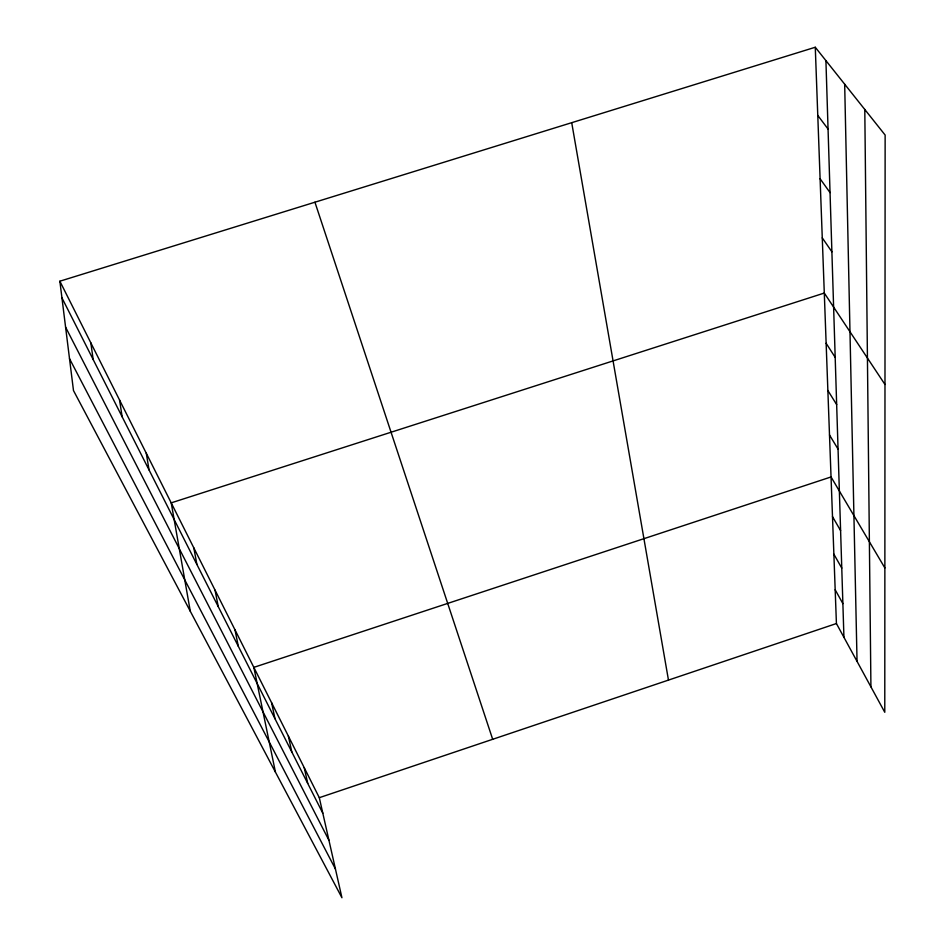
<?xml version="1.0" encoding="UTF-8"?>
<svg xmlns="http://www.w3.org/2000/svg" width="945" height="945" viewBox="0 0 945 945"><rect width="100%" height="100%" fill="white"/><g stroke="black" fill="none" stroke-linecap="round" stroke-linejoin="round"><path stroke-width="1.42" d="M319.304 797.686L836.419 623.535L815.275 47.25L59.866 281.208L73.486 390.568L341.936 897.75L319.304 797.686L59.866 281.208M815.275 47.25L885.134 135.052L884.78 712.282L836.419 623.535M817.779 115.408L828.056 129.04M820.106 178.782L830.041 192.615M822.268 237.857L831.895 251.819M884.981 384.497L824.3 293.056L171.21 502.858L190.288 611.25M826.131 343.283L835.191 357.375M827.867 390.509L836.668 404.614M829.497 434.983L838.05 449.088M884.874 567.945L831.045 476.953L253.839 667.359L275.42 772.077M832.498 516.62L840.601 530.629M833.868 554.16L841.771 568.11M835.179 589.751L842.881 603.631M69.505 358.651L335.451 869.046M65.583 327.159L328.943 840.318M61.933 297.84L322.812 813.22M314.933 202.206L492.676 739.297M304.243 767.706L307.727 783.405M288.367 736.096L291.804 751.96M271.593 702.69L274.983 718.72M235.033 629.913L238.294 646.226M215.07 590.176L218.236 606.607M193.831 547.899L196.891 564.448M571.713 122.685L668.469 680.093M146.286 453.257L149.062 469.948M119.566 400.066L122.141 416.78M90.838 342.87L93.177 359.572M825.918 60.634L843.932 637.32M844.676 84.2L857.044 661.37M864.793 109.478L870.924 686.85"/></g></svg>
